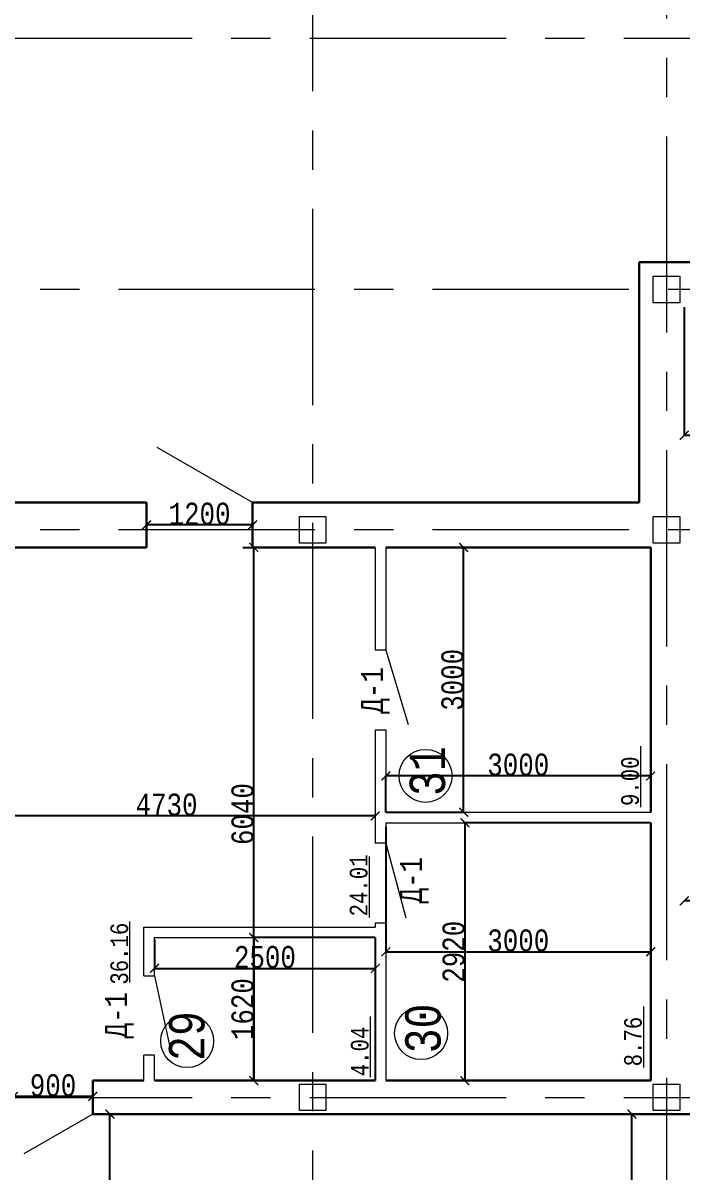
# Model space of a CAD drawing. Header units: millimetres. Extents: x -689206 to 4969298, y -1019800 to 703299.
# Drawn here: x -164533 to -157068, y -443362 to -430343 of the extents above; entities that cross this region are included whole.
import ezdxf

# ---------------------------------------------------------------- set-up
doc = ezdxf.new("R2010")
doc.units = ezdxf.units.MM
doc.linetypes.add('осеваяX2', pattern=[101.6, 63.5, -12.7, 12.7, -12.7])
doc.layers.add('РАЗМЕРЫ', color=7, linetype='Continuous', lineweight=9)
doc.layers.add('стены', color=7, linetype='Continuous', lineweight=20)
doc.layers.add('четотам', color=7, linetype='Continuous')
doc.styles.add('Аннотативный', font='isocteur.ttf', dxfattribs={"width": 0.7, "height": 250})
doc.dimstyles.new('Аннотативный', dxfattribs={"dimscale": 0, "dimtxt": 250, "dimasz": 100, "dimexe": 1.25, "dimexo": 0.625, "dimtad": 1, "dimdec": 0, "dimtxsty": 'Аннотативный', "dimblk": 'ARCHTICK', "dimcen": 2.5, "dimadec": 0, "dimazin": 0, "dimtfac": 1, "dimtdec": 0, "dimtmove": 0, "dimatfit": 3, "dimfxl": 1, "dimarcsym": 0})

# ---------------------------------------------------------------- blocks, each defined once
blk = doc.blocks.new('_ArchTick')
at = {"color": 0, "linetype": 'ByBlock', "const_width": 0.15}
blk.add_lwpolyline([(-0.5, -0.5), (0.5, 0.5)], dxfattribs=at)
blk = doc.blocks.new('*D2986')
at = {"layer": 'Defpoints', "color": 0, "lineweight": 30, "transparency": 16777216}
for p in [(-160423, -439448), (-157423, -439405), (-157423, -440866)]:
    blk.add_point(p, dxfattribs=at)
at = {"layer": 'стены', "color": 0, "lineweight": -2, "transparency": 16777216}
for p, q in [((-160423, -439449), (-160423, -440867)), ((-157423, -439406), (-157423, -440867)), ((-160423, -440866), (-157423, -440866))]:
    blk.add_line(p, q, dxfattribs=at)
at = {"layer": 'стены', "color": 0, "lineweight": -2, "transparency": 16777216, "xscale": 100, "yscale": 100, "zscale": 100, "rotation": 180}
blk.add_blockref('_ArchTick', (-160423, -440866), dxfattribs=at)
at = {"layer": 'стены', "color": 0, "lineweight": -2, "transparency": 16777216, "xscale": 100, "yscale": 100, "zscale": 100}
blk.add_blockref('_ArchTick', (-157423, -440866), dxfattribs=at)
at = {"layer": 'стены', "color": 0, "lineweight": 5, "transparency": 16777216, "insert": (-158923, -440740), "char_height": 250, "attachment_point": 5, "style": 'Аннотативный'}
blk.add_mtext('3000', dxfattribs=at)
blk = doc.blocks.new('*D2987')
at = {"layer": 'Defpoints', "color": 0, "lineweight": 30, "transparency": 16777216}
for p in [(-157423, -439405), (-159528, -442326), (-157423, -442326)]:
    blk.add_point(p, dxfattribs=at)
at = {"layer": 'стены', "color": 0, "lineweight": -2, "transparency": 16777216}
for p, q in [((-157424, -439405), (-159529, -439405)), ((-159528, -439405), (-159528, -442326)), ((-157424, -442326), (-159529, -442326))]:
    blk.add_line(p, q, dxfattribs=at)
at = {"layer": 'стены', "color": 0, "lineweight": -2, "transparency": 16777216, "xscale": 100, "yscale": 100, "zscale": 100}
for p, rotation in [((-159528, -439405), 90), ((-159528, -442326), 270)]:
    blk.add_blockref('_ArchTick', p, dxfattribs=dict(at, rotation=rotation))
at = {"layer": 'стены', "color": 0, "lineweight": 5, "transparency": 16777216, "insert": (-159654, -440866), "char_height": 250, "attachment_point": 5, "rotation": 90, "style": 'Аннотативный'}
blk.add_mtext('2920', dxfattribs=at)
blk = doc.blocks.new('*D2988')
at = {"layer": 'Defpoints', "color": 0, "lineweight": 30, "transparency": 16777216}
for p in [(-160423, -436285), (-159542, -436285), (-160423, -439285)]:
    blk.add_point(p, dxfattribs=at)
at = {"layer": 'стены', "color": 0, "lineweight": -2, "transparency": 16777216}
for p, q in [((-160423, -436285), (-159540, -436285)), ((-159542, -439285), (-159542, -436285)), ((-160423, -439285), (-159540, -439285))]:
    blk.add_line(p, q, dxfattribs=at)
at = {"layer": 'стены', "color": 0, "lineweight": -2, "transparency": 16777216, "xscale": 100, "yscale": 100, "zscale": 100}
for p, rotation in [((-159542, -436285), 90), ((-159542, -439285), 270)]:
    blk.add_blockref('_ArchTick', p, dxfattribs=dict(at, rotation=rotation))
at = {"layer": 'стены', "color": 0, "lineweight": 5, "transparency": 16777216, "insert": (-159667, -437785), "char_height": 250, "attachment_point": 5, "rotation": 90, "style": 'Аннотативный'}
blk.add_mtext('3000', dxfattribs=at)
blk = doc.blocks.new('*D2989')
at = {"layer": 'Defpoints', "color": 0, "lineweight": 30, "transparency": 16777216}
for p in [(-163133, -436030), (-163133, -436030), (-161933, -436030)]:
    blk.add_point(p, dxfattribs=at)
at = {"layer": 'стены', "color": 0, "lineweight": -2, "transparency": 16777216}
for p, q in [((-163133, -436030), (-163133, -436029)), ((-161933, -436030), (-163133, -436030)), ((-161933, -436030), (-161933, -436029))]:
    blk.add_line(p, q, dxfattribs=at)
at = {"layer": 'стены', "color": 0, "lineweight": -2, "transparency": 16777216, "xscale": 100, "yscale": 100, "zscale": 100, "rotation": 180}
blk.add_blockref('_ArchTick', (-163133, -436030), dxfattribs=at)
at = {"layer": 'стены', "color": 0, "lineweight": -2, "transparency": 16777216, "xscale": 100, "yscale": 100, "zscale": 100}
blk.add_blockref('_ArchTick', (-161933, -436030), dxfattribs=at)
at = {"layer": 'стены', "color": 0, "lineweight": 5, "transparency": 16777216, "insert": (-162533, -435905), "char_height": 250, "attachment_point": 5, "style": 'Аннотативный'}
blk.add_mtext('1200', dxfattribs=at)
blk = doc.blocks.new('*D2991')
at = {"layer": 'Defpoints', "color": 0, "lineweight": 30, "transparency": 16777216}
for p in [(-165271, -439326), (-165271, -439326), (-160543, -439309)]:
    blk.add_point(p, dxfattribs=at)
at = {"layer": 'стены', "color": 0, "lineweight": -2, "transparency": 16777216}
for p, q in [((-165271, -439326), (-165271, -439325)), ((-160543, -439326), (-165271, -439326)), ((-160543, -439310), (-160543, -439327))]:
    blk.add_line(p, q, dxfattribs=at)
at = {"layer": 'стены', "color": 0, "lineweight": -2, "transparency": 16777216, "xscale": 100, "yscale": 100, "zscale": 100, "rotation": 180}
blk.add_blockref('_ArchTick', (-165271, -439326), dxfattribs=at)
at = {"layer": 'стены', "color": 0, "lineweight": -2, "transparency": 16777216, "xscale": 100, "yscale": 100, "zscale": 100}
blk.add_blockref('_ArchTick', (-160543, -439326), dxfattribs=at)
at = {"layer": 'стены', "color": 0, "lineweight": 5, "transparency": 16777216, "insert": (-162907, -439201), "char_height": 250, "attachment_point": 5, "style": 'Аннотативный'}
blk.add_mtext('4730', dxfattribs=at)
blk = doc.blocks.new('*D2992')
at = {"layer": 'Defpoints', "color": 0, "lineweight": 30, "transparency": 16777216}
for p in [(-162043, -436285), (-161920, -436285), (-162043, -442326)]:
    blk.add_point(p, dxfattribs=at)
at = {"layer": 'стены', "color": 0, "lineweight": -2, "transparency": 16777216}
for p, q in [((-162043, -436285), (-161918, -436285)), ((-161920, -442326), (-161920, -436285)), ((-162043, -442326), (-161918, -442326))]:
    blk.add_line(p, q, dxfattribs=at)
at = {"layer": 'стены', "color": 0, "lineweight": -2, "transparency": 16777216, "xscale": 100, "yscale": 100, "zscale": 100}
for p, rotation in [((-161920, -436285), 90), ((-161920, -442326), 270)]:
    blk.add_blockref('_ArchTick', p, dxfattribs=dict(at, rotation=rotation))
at = {"layer": 'стены', "color": 0, "lineweight": 5, "transparency": 16777216, "insert": (-162045, -439306), "char_height": 250, "attachment_point": 5, "rotation": 90, "style": 'Аннотативный'}
blk.add_mtext('6040', dxfattribs=at)
blk = doc.blocks.new('*D2993')
at = {"layer": 'Defpoints', "color": 0, "lineweight": 30, "transparency": 16777216}
for p in [(-164643, -442506), (-164643, -442516), (-163743, -442516)]:
    blk.add_point(p, dxfattribs=at)
at = {"layer": 'стены', "color": 0, "lineweight": -2, "transparency": 16777216}
for p, q in [((-164643, -442516), (-164643, -442505)), ((-163743, -442506), (-164643, -442506)), ((-163743, -442516), (-163743, -442505))]:
    blk.add_line(p, q, dxfattribs=at)
at = {"layer": 'стены', "color": 0, "lineweight": -2, "transparency": 16777216, "xscale": 100, "yscale": 100, "zscale": 100, "rotation": 180}
blk.add_blockref('_ArchTick', (-164643, -442506), dxfattribs=at)
at = {"layer": 'стены', "color": 0, "lineweight": -2, "transparency": 16777216, "xscale": 100, "yscale": 100, "zscale": 100}
blk.add_blockref('_ArchTick', (-163743, -442506), dxfattribs=at)
at = {"layer": 'стены', "color": 0, "lineweight": 5, "transparency": 16777216, "insert": (-164193, -442381), "char_height": 250, "attachment_point": 5, "style": 'Аннотативный'}
blk.add_mtext('900', dxfattribs=at)
blk = doc.blocks.new('*D3026')
at = {"layer": 'Defpoints', "color": 0, "lineweight": 30, "transparency": 16777216}
for p in [(-163549, -442706), (-163549, -442706), (-163549, -449586)]:
    blk.add_point(p, dxfattribs=at)
at = {"layer": 'стены', "color": 0, "lineweight": -2, "transparency": 16777216}
for p, q in [((-163550, -442706), (-163551, -442706)), ((-163549, -449586), (-163549, -442706)), ((-163550, -449586), (-163551, -449586))]:
    blk.add_line(p, q, dxfattribs=at)
at = {"layer": 'стены', "color": 0, "lineweight": -2, "transparency": 16777216, "xscale": 100, "yscale": 100, "zscale": 100}
for p, rotation in [((-163549, -442706), 90), ((-163549, -449586), 270)]:
    blk.add_blockref('_ArchTick', p, dxfattribs=dict(at, rotation=rotation))
at = {"layer": 'стены', "color": 0, "lineweight": 5, "transparency": 16777216, "insert": (-163675, -446146), "char_height": 250, "attachment_point": 5, "rotation": 90, "style": 'Аннотативный'}
blk.add_mtext('6880', dxfattribs=at)
blk = doc.blocks.new('*D3073')
at = {"layer": 'Defpoints', "color": 0, "lineweight": 30, "transparency": 16777216}
for p in [(-157043, -433563), (-149249, -433563), (-157043, -435015)]:
    blk.add_point(p, dxfattribs=at)
at = {"layer": 'РАЗМЕРЫ', "color": 0, "lineweight": -2, "transparency": 16777216}
for p, q in [((-157043, -433564), (-157043, -435016)), ((-149249, -433564), (-149249, -435016)), ((-149249, -435015), (-157043, -435015))]:
    blk.add_line(p, q, dxfattribs=at)
at = {"layer": 'РАЗМЕРЫ', "color": 0, "lineweight": -2, "transparency": 16777216, "xscale": 100, "yscale": 100, "zscale": 100, "rotation": 180}
blk.add_blockref('_ArchTick', (-157043, -435015), dxfattribs=at)
at = {"layer": 'РАЗМЕРЫ', "color": 0, "lineweight": -2, "transparency": 16777216, "xscale": 100, "yscale": 100, "zscale": 100}
blk.add_blockref('_ArchTick', (-149249, -435015), dxfattribs=at)
at = {"layer": 'РАЗМЕРЫ', "color": 0, "lineweight": 5, "transparency": 16777216, "insert": (-153146, -434889), "char_height": 250, "attachment_point": 5, "style": 'Аннотативный'}
blk.add_mtext('7790', dxfattribs=at)
blk = doc.blocks.new('*D3074')
at = {"layer": 'Defpoints', "color": 0, "lineweight": 30, "transparency": 16777216}
for p in [(-157043, -440290), (-157043, -440290), (-153629, -440290)]:
    blk.add_point(p, dxfattribs=at)
at = {"layer": 'РАЗМЕРЫ', "color": 0, "lineweight": -2, "transparency": 16777216}
for p, q in [((-157043, -440289), (-157043, -440289)), ((-153629, -440290), (-157043, -440290)), ((-153629, -440289), (-153629, -440289))]:
    blk.add_line(p, q, dxfattribs=at)
at = {"layer": 'РАЗМЕРЫ', "color": 0, "lineweight": -2, "transparency": 16777216, "xscale": 100, "yscale": 100, "zscale": 100, "rotation": 180}
blk.add_blockref('_ArchTick', (-157043, -440290), dxfattribs=at)
at = {"layer": 'РАЗМЕРЫ', "color": 0, "lineweight": -2, "transparency": 16777216, "xscale": 100, "yscale": 100, "zscale": 100}
blk.add_blockref('_ArchTick', (-153629, -440290), dxfattribs=at)
at = {"layer": 'РАЗМЕРЫ', "color": 0, "lineweight": 5, "transparency": 16777216, "insert": (-155336, -440164), "char_height": 250, "attachment_point": 5, "style": 'Аннотативный'}
blk.add_mtext('3410', dxfattribs=at)
blk = doc.blocks.new('*D3137')
at = {"layer": 'Defpoints', "color": 0, "linetype": 'ByBlock', "lineweight": 30, "transparency": 16777216}
for p in [(-157636, -442706), (-157636, -442706), (-157636, -449588)]:
    blk.add_point(p, dxfattribs=at)
at = {"layer": 'РАЗМЕРЫ', "color": 0, "linetype": 'ByBlock', "lineweight": -2, "transparency": 16777216}
for p, q in [((-157637, -442706), (-157638, -442706)), ((-157636, -449588), (-157636, -442706)), ((-157637, -449588), (-157638, -449588))]:
    blk.add_line(p, q, dxfattribs=at)
at = {"layer": 'РАЗМЕРЫ', "color": 0, "linetype": 'ByBlock', "lineweight": -2, "transparency": 16777216, "xscale": 100, "yscale": 100, "zscale": 100}
for p, rotation in [((-157636, -442706), 90), ((-157636, -449588), 270)]:
    blk.add_blockref('_ArchTick', p, dxfattribs=dict(at, rotation=rotation))
at = {"layer": 'РАЗМЕРЫ', "color": 0, "linetype": 'ByBlock', "lineweight": 5, "transparency": 16777216, "insert": (-157762, -446147), "char_height": 250, "attachment_point": 5, "rotation": 90, "style": 'Аннотативный'}
blk.add_mtext('6880', dxfattribs=at)
blk = doc.blocks.new('*D3170')
at = {"layer": 'Defpoints', "color": 0, "linetype": 'ByBlock', "lineweight": 30, "transparency": 16777216}
for p in [(-160423, -438874), (-160423, -439285), (-157423, -439285)]:
    blk.add_point(p, dxfattribs=at)
at = {"layer": 'РАЗМЕРЫ', "color": 0, "linetype": 'ByBlock', "lineweight": -2, "transparency": 16777216}
for p, q in [((-160423, -439285), (-160423, -438872)), ((-157423, -438874), (-160423, -438874)), ((-157423, -439285), (-157423, -438872))]:
    blk.add_line(p, q, dxfattribs=at)
at = {"layer": 'РАЗМЕРЫ', "color": 0, "linetype": 'ByBlock', "lineweight": -2, "transparency": 16777216, "xscale": 100, "yscale": 100, "zscale": 100, "rotation": 180}
blk.add_blockref('_ArchTick', (-160423, -438874), dxfattribs=at)
at = {"layer": 'РАЗМЕРЫ', "color": 0, "linetype": 'ByBlock', "lineweight": -2, "transparency": 16777216, "xscale": 100, "yscale": 100, "zscale": 100}
blk.add_blockref('_ArchTick', (-157423, -438874), dxfattribs=at)
at = {"layer": 'РАЗМЕРЫ', "color": 0, "linetype": 'ByBlock', "lineweight": 5, "transparency": 16777216, "insert": (-158923, -438748), "char_height": 250, "attachment_point": 5, "style": 'Аннотативный'}
blk.add_mtext('3000', dxfattribs=at)
blk = doc.blocks.new('*D3171')
at = {"layer": 'Defpoints', "color": 0, "linetype": 'ByBlock', "lineweight": 30, "transparency": 16777216}
for p in [(-163043, -440728), (-160543, -440706), (-160543, -441054)]:
    blk.add_point(p, dxfattribs=at)
at = {"layer": 'РАЗМЕРЫ', "color": 0, "linetype": 'ByBlock', "lineweight": -2, "transparency": 16777216}
for p, q in [((-163043, -440729), (-163043, -441055)), ((-160543, -440707), (-160543, -441055)), ((-163043, -441054), (-160543, -441054))]:
    blk.add_line(p, q, dxfattribs=at)
at = {"layer": 'РАЗМЕРЫ', "color": 0, "linetype": 'ByBlock', "lineweight": -2, "transparency": 16777216, "xscale": 100, "yscale": 100, "zscale": 100, "rotation": 180}
blk.add_blockref('_ArchTick', (-163043, -441054), dxfattribs=at)
at = {"layer": 'РАЗМЕРЫ', "color": 0, "linetype": 'ByBlock', "lineweight": -2, "transparency": 16777216, "xscale": 100, "yscale": 100, "zscale": 100}
blk.add_blockref('_ArchTick', (-160543, -441054), dxfattribs=at)
at = {"layer": 'РАЗМЕРЫ', "color": 0, "linetype": 'ByBlock', "lineweight": 5, "transparency": 16777216, "insert": (-161793, -440928), "char_height": 250, "attachment_point": 5, "style": 'Аннотативный'}
blk.add_mtext('2500', dxfattribs=at)
blk = doc.blocks.new('*D3172')
at = {"layer": 'Defpoints', "color": 0, "linetype": 'ByBlock', "lineweight": 30, "transparency": 16777216}
for p in [(-160543, -440706), (-161920, -442326), (-160543, -442326)]:
    blk.add_point(p, dxfattribs=at)
at = {"layer": 'РАЗМЕРЫ', "color": 0, "linetype": 'ByBlock', "lineweight": -2, "transparency": 16777216}
for p, q in [((-160544, -440706), (-161921, -440706)), ((-161920, -440706), (-161920, -442326)), ((-160544, -442326), (-161921, -442326))]:
    blk.add_line(p, q, dxfattribs=at)
at = {"layer": 'РАЗМЕРЫ', "color": 0, "linetype": 'ByBlock', "lineweight": -2, "transparency": 16777216, "xscale": 100, "yscale": 100, "zscale": 100}
for p, rotation in [((-161920, -440706), 90), ((-161920, -442326), 270)]:
    blk.add_blockref('_ArchTick', p, dxfattribs=dict(at, rotation=rotation))
at = {"layer": 'РАЗМЕРЫ', "color": 0, "linetype": 'ByBlock', "lineweight": 5, "transparency": 16777216, "insert": (-162045, -441516), "char_height": 250, "attachment_point": 5, "rotation": 90, "style": 'Аннотативный'}
blk.add_mtext('1620', dxfattribs=at)

msp = doc.modelspace()

# ---------------------------------------------------------------- linework, layer by layer
at = {"layer": 'РАЗМЕРЫ', "linetype": 'осеваяX2', "lineweight": 5, "ltscale": 35}
for p, q in [((-157243.4, -424515.6), (-157243.4, -491568.3)), ((-132779.1, -433363.3), (-182620.4, -433363.3)), ((-132779.1, -436085.7), (-182620.4, -436085.7))]:
    msp.add_line(p, q, dxfattribs=at)
at = {"layer": 'РАЗМЕРЫ'}
for p, q in [((-157533.8, -439226.5), (-157533.8, -438537.2)), ((-160607.9, -440476.7), (-160607.9, -439787.4)), ((-163323.7, -441212.9), (-163323.7, -440523.6)), ((-157500.4, -442175.7), (-157500.4, -441486.5)), ((-160595.2, -442288), (-160595.2, -441598.7))]:
    msp.add_line(p, q, dxfattribs=at)
at = {"layer": 'РАЗМЕРЫ', "linetype": 'ByBlock', "lineweight": 13}
for p, q in [((-163163.4, -441137.2), (-163163.4, -440586.2)), ((-163163.4, -440586.2), (-160543.4, -440586.2)), ((-163043.4, -440706.2), (-160543.4, -440706.2)), ((-163163.4, -441137.2), (-163043.4, -441137.2)), ((-163163.4, -442326.2), (-163163.4, -442037.2)), ((-163043.4, -442037.2), (-163163.4, -442037.2)), ((-163043.4, -442326.2), (-163043.4, -442037.2))]:
    msp.add_line(p, q, dxfattribs=at)
at = {"layer": 'РАЗМЕРЫ', "linetype": 'ByBlock', "lineweight": 20}
msp.add_line((-163043.4, -441137.2), (-163043.4, -440706.2), dxfattribs=at)
at = {"layer": 'РАЗМЕРЫ', "linetype": 'ByBlock', "lineweight": 9}
msp.add_line((-163043.4, -441137.2), (-162868.1, -441961.8), dxfattribs=at)
at = {"layer": 'стены', "linetype": 'осеваяX2', "lineweight": 5, "ltscale": 35}
for p, q in [((-161251.4, -491568.3), (-161251.4, -424515.6)), ((-182620.4, -430515.6), (-132779.1, -430515.6)), ((-182620.4, -442515.6), (-132779.1, -442515.6))]:
    msp.add_line(p, q, dxfattribs=at)
at = {"layer": 'стены', "lineweight": 30}
for p, q in [((-157553.4, -433053.3), (-156323.6, -433053.3)), ((-157553.4, -435775.3), (-157553.4, -433053.3)), ((-164643.4, -435775.3), (-163133.3, -435775.3)), ((-163133.3, -436285.3), (-163133.3, -435775.3)), ((-161933.3, -435775.3), (-157553.4, -435775.3)), ((-161933.3, -435775.3), (-161933.3, -436285.3)), ((-163133.3, -436285.3), (-165153.4, -436285.3)), ((-160543.4, -436285.3), (-161933.3, -436285.3)), ((-157423.4, -436285.3), (-160423.4, -436285.3)), ((-157423.4, -436285.3), (-160423.4, -436285.3)), ((-157423.4, -436285.3), (-157423.4, -439285.3)), ((-157423.4, -439405.3), (-157423.4, -442326.2)), ((-163743.4, -442326.2), (-163163.4, -442326.2)), ((-163743.4, -442706.2), (-163743.4, -442326.2)), ((-163043.4, -442326.2), (-160643.4, -442326.2)), ((-160543.4, -442326.2), (-162043.4, -442326.2)), ((-157423.4, -442326.2), (-160423.4, -442326.2)), ((-156643.7, -442706.1), (-163743.4, -442706.2))]:
    msp.add_line(p, q, dxfattribs=at)
at = {"layer": 'стены', "lineweight": 20}
msp.add_line((-161933.3, -435775.3), (-163014.3, -435151.2), dxfattribs=at)
at = {"layer": 'стены', "lineweight": 13}
for p, q in [((-160543.4, -436285.3), (-160543.4, -437450.2)), ((-160423.4, -436285.3), (-160423.4, -437450.2)), ((-160423.4, -437450.2), (-160543.4, -437450.2)), ((-160543.4, -438350.2), (-160543.4, -439636.5)), ((-160543.4, -438350.2), (-160423.4, -438350.2)), ((-160423.4, -438350.2), (-160423.4, -439285.3)), ((-160423.4, -439285.3), (-157423.4, -439285.3)), ((-160423.4, -439405.3), (-157423.4, -439405.3)), ((-160423.4, -439405.3), (-160423.4, -439636.5)), ((-160423.4, -439636.5), (-160543.4, -439636.5)), ((-160543.4, -440536.5), (-160543.4, -440586.2)), ((-160543.4, -440536.5), (-160423.4, -440536.5)), ((-160423.4, -440536.5), (-160423.4, -442326.2)), ((-160543.4, -442326.2), (-160543.4, -440826.2))]:
    msp.add_line(p, q, dxfattribs=at)
at = {"layer": 'стены', "lineweight": 9}
for p, q in [((-160423.4, -437450.2), (-160170.2, -438291.5)), ((-160423.4, -439636.5), (-160197.4, -440481.5)), ((-163743.4, -442706.2), (-164523, -443156.3))]:
    msp.add_line(p, q, dxfattribs=at)
at = {"layer": 'стены', "lineweight": 25}
for p, q in [((-160543.4, -440706.2), (-160543.4, -440826.2)), ((-160543.4, -440826.2), (-160543.4, -442326.2))]:
    msp.add_line(p, q, dxfattribs=at)
at = {"layer": 'стены', "lineweight": 20}
for points in [[(-157393.4, -433513.3), (-157393.4, -433213.3), (-157093.4, -433213.3), (-157093.4, -433513.3)], [(-161401.4, -436235.7), (-161401.4, -435935.7), (-161101.4, -435935.7), (-161101.4, -436235.7)], [(-157393.4, -436235.7), (-157393.4, -435935.7), (-157093.4, -435935.7), (-157093.4, -436235.7)], [(-161401.4, -442665.6), (-161401.4, -442365.6), (-161101.4, -442365.6), (-161101.4, -442665.6)], [(-157393.4, -442665.6), (-157393.4, -442365.6), (-157093.4, -442365.6), (-157093.4, -442665.6)]]:
    msp.add_lwpolyline(points, close=True, dxfattribs=at)
at = {"layer": 'четотам', "lineweight": 13}
for centre in [(-159973.7, -438873.6), (-162673.7, -441878.3), (-160023.7, -441788.3)]:
    msp.add_circle(centre, 300, dxfattribs=at)

# ---------------------------------------------------------------- texts
at = {"layer": 'РАЗМЕРЫ', "lineweight": 20, "ltscale": 150, "char_height": 250, "width": 922.913, "attachment_point": 1, "rotation": 90, "style": 'Аннотативный'}
for insert in [(-160704.3, -438168.3), (-160264.3, -440318.3), (-163604.3, -441848.3)]:
    msp.add_mtext('Д-1', dxfattribs=dict(at, insert=insert))
at = {"layer": 'РАЗМЕРЫ', "lineweight": 13, "ltscale": 150, "char_height": 401.1, "width": 1460, "attachment_point": 1, "rotation": 90, "style": 'Аннотативный'}
for s, insert in [('31', (-160153.6, -439101.6)), ('29', (-162879.7, -442102.5)), ('30', (-160203.6, -442016.3))]:
    msp.add_mtext(s, dxfattribs=dict(at, insert=insert))
at = {"layer": 'РАЗМЕРЫ', "char_height": 200, "width": 656.117, "attachment_point": 1, "rotation": 90, "style": 'Аннотативный'}
for s, insert in [('9.00', (-157757.8, -439214.8)), ('24.01', (-160831.9, -440465)), ('36.16', (-163543.1, -441238.4)), ('8.76', (-157724.4, -442164)), ('4.04', (-160819.3, -442276.3))]:
    msp.add_mtext(s, dxfattribs=dict(at, insert=insert))

# ---------------------------------------------------------------- dimensions: what is measured, and where the dimension line sits
at = {"layer": 'РАЗМЕРЫ', "lineweight": 5}
for base, p1, p2, text, picture, middle in [((-157043.4, -435014.6), (-149249.4, -433563.3), (-157043.4, -433563.3), '7790', '*D3073', (-153146.4, -434889)), ((-157043.4, -440290), (-153629.4, -440290), (-157043.4, -440290), '3410', '*D3074', (-155336.4, -440164.4))]:
    dim = msp.add_linear_dim(base=base, p1=p1, p2=p2, angle=180, text=text, dimstyle='Аннотативный', dxfattribs=at)
    dim.commit()
    dim.dimension.update_dxf_attribs({"geometry": picture, "text_midpoint": middle})
at = {"layer": 'РАЗМЕРЫ', "linetype": 'ByBlock', "lineweight": 5}
for base, p1, p2, angle, picture, middle in [((-160423.4, -438873.6), (-157423.4, -439285.3), (-160423.4, -439285.3), 180, '*D3170', (-158923.4, -438748)), ((-161919.6, -442326.2), (-160543.4, -440706.2), (-160543.4, -442326.2), 90, '*D3172', (-162045.2, -441516.2)), ((-160543.4, -441053.7), (-163043.4, -440728.3), (-160543.4, -440706.2), 180, '*D3171', (-161793.4, -440928))]:
    dim = msp.add_linear_dim(base=base, p1=p1, p2=p2, angle=angle, dimstyle='Аннотативный', dxfattribs=at)
    dim.commit()
    dim.dimension.update_dxf_attribs({"geometry": picture, "text_midpoint": middle})
dim = msp.add_linear_dim(base=(-157636.3, -442706.2), p1=(-157636.3, -449588.2), p2=(-157636.3, -442706.2), angle=90, text='6880', dimstyle='Аннотативный', dxfattribs=at)
dim.commit()
dim.dimension.update_dxf_attribs({"geometry": '*D3137', "text_midpoint": (-157762, -446147.2)})
at = {"layer": 'стены', "lineweight": 5}
for base, p1, p2, angle, picture, middle in [((-163133.3, -436030.3), (-161933.3, -436030.3), (-163133.3, -436030.3), 180, '*D2989', (-162533.3, -435904.7)), ((-159541.7, -436285.3), (-160423.4, -439285.3), (-160423.4, -436285.3), 90, '*D2988', (-159667.3, -437785.3)), ((-157423.4, -440865.8), (-160423.4, -439448.3), (-157423.4, -439405.3), 180, '*D2986', (-158923.4, -440740.2)), ((-164643.4, -442506.4), (-163743.4, -442516.2), (-164643.4, -442516.2), 180, '*D2993', (-164193.4, -442380.8))]:
    dim = msp.add_linear_dim(base=base, p1=p1, p2=p2, angle=angle, dimstyle='Аннотативный', dxfattribs=at)
    dim.commit()
    dim.dimension.update_dxf_attribs({"geometry": picture, "text_midpoint": middle})
for base, p1, p2, angle, text, picture, middle in [((-161919.6, -436285.3), (-162043.4, -442326.2), (-162043.4, -436285.3), 90, '6040', '*D2992', (-162045.2, -439305.8)), ((-165270.6, -439326.2), (-160543.4, -439309.3), (-165270.6, -439326.2), 180, '4730', '*D2991', (-162907, -439200.6)), ((-159528.1, -442326.2), (-157423.4, -439405.3), (-157423.4, -442326.2), 90, '2920', '*D2987', (-159653.7, -440865.8))]:
    dim = msp.add_linear_dim(base=base, p1=p1, p2=p2, angle=angle, text=text, dimstyle='Аннотативный', dxfattribs=at)
    dim.commit()
    dim.dimension.update_dxf_attribs({"geometry": picture, "text_midpoint": middle})
dim = msp.add_aligned_dim(p1=(-163549.5, -449586.4), p2=(-163549.5, -442706.2), distance=0, dimstyle='Аннотативный', dxfattribs=at)
dim.commit()
dim.dimension.update_dxf_attribs({"geometry": '*D3026', "text_midpoint": (-163675.1, -446146.3)})

doc.saveas('drawing.dxf')
